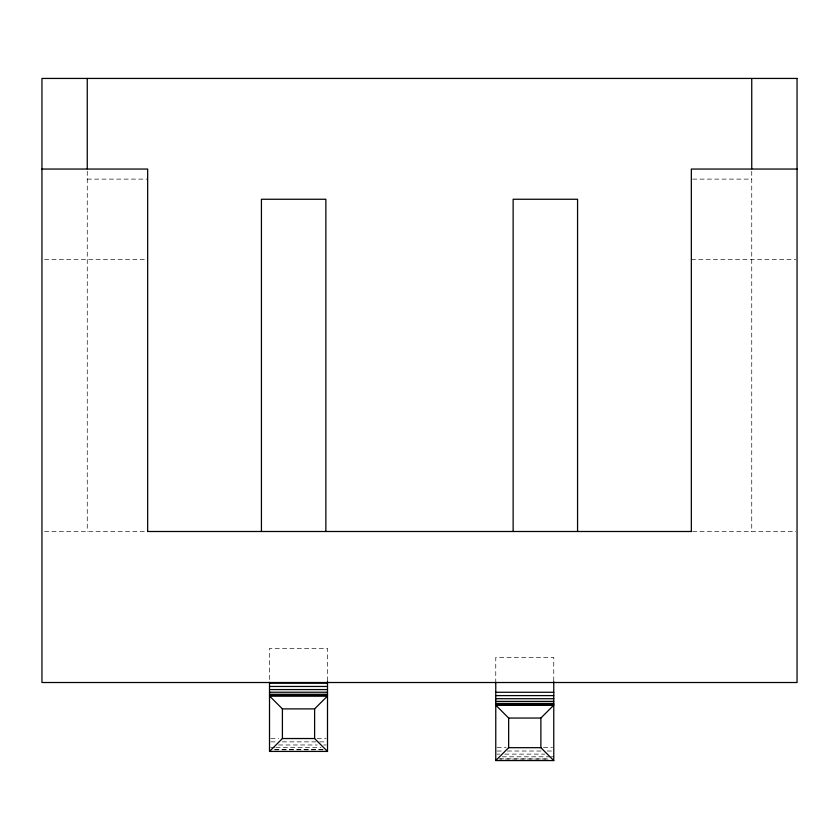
<?xml version="1.0" encoding="UTF-8"?>
<svg xmlns="http://www.w3.org/2000/svg" width="839" height="839" viewBox="0 0 839 839"><rect width="100%" height="100%" fill="white"/><g stroke="black" fill="none" stroke-linecap="round" stroke-linejoin="round"><path stroke-width="0.63" stroke-dasharray="4.2 3.15" d="M87.256 179.116L147.664 179.116M692.626 179.116L751.744 179.116M44.561 259.66L146.364 259.66M691.336 259.66L795.75 259.66M44.561 531.496L147.664 531.496M692.626 531.496L795.75 531.496M270.808 738.53L278.538 738.53M317.194 738.53L326.214 738.53M270.808 741.865L277.248 741.865M282.407 741.865L318.484 741.865M319.774 741.865L326.214 741.865M278.538 744.98L317.194 744.98M323.644 744.98L326.214 744.98M270.808 747.643L274.668 747.643M275.958 747.643L321.064 747.643M497.055 747.685L506.074 747.685M543.452 747.685L552.471 747.685M274.668 749.688L323.644 749.688M274.668 749.846L323.644 749.846M497.055 751.02L502.215 751.02M507.364 751.02L540.872 751.02M547.311 751.02L552.471 751.02M497.055 754.125L499.635 754.125M504.784 754.125L544.731 754.125M502.215 756.799L549.891 756.799M551.181 756.799L553.761 756.799M499.635 758.844L548.601 759.001L499.635 759.064M751.744 171.271L751.744 531.496M553.761 681.006L553.761 657.472L495.765 657.472L495.765 681.006M327.504 681.006L327.504 648.327L269.518 648.327L269.518 683.124M87.256 171.271L87.256 531.496"/><path stroke-width="1.26" d="M269.518 751.419L282.407 738.53L314.615 738.53L327.504 751.419L269.518 751.419L269.518 682.317M314.615 708.892L327.504 696.003L269.518 696.003L282.407 708.892L314.615 708.892L314.615 738.53M495.765 760.564L508.654 747.685L540.872 747.685L553.761 760.564L495.765 760.564L495.765 681.96M540.872 718.048L553.761 705.159L495.765 705.159L508.654 718.048L540.872 718.048L540.872 747.685M41.95 169.048L147.664 169.048L147.664 531.496M797.05 169.048L691.336 169.048L691.336 531.496M147.549 531.496L691.451 531.496M269.518 683.124L327.504 683.124M269.518 686.459L327.504 686.459M269.518 689.564L327.504 689.564M269.518 692.227L327.504 692.227M495.765 692.269L553.761 692.269M269.518 694.283L327.504 694.283M269.518 695.562L327.504 695.562M495.765 695.604L553.761 695.604M495.765 698.709L553.761 698.709M495.765 701.383L553.761 701.383M495.765 703.428L553.761 703.428M495.765 704.718L553.761 704.718M751.744 78.436L751.744 168.786M577.568 531.496L577.568 199.252L513.132 199.252L513.132 531.496M553.761 681.625L553.761 760.564M508.654 718.048L508.654 747.685M327.504 681.373L327.504 751.419M325.868 531.496L325.868 199.252L261.432 199.252L261.432 531.496M282.407 708.892L282.407 738.53M87.256 78.436L87.256 168.786M797.05 78.436L41.95 78.436L41.95 682.516L797.05 682.516L797.05 78.436"/></g></svg>
